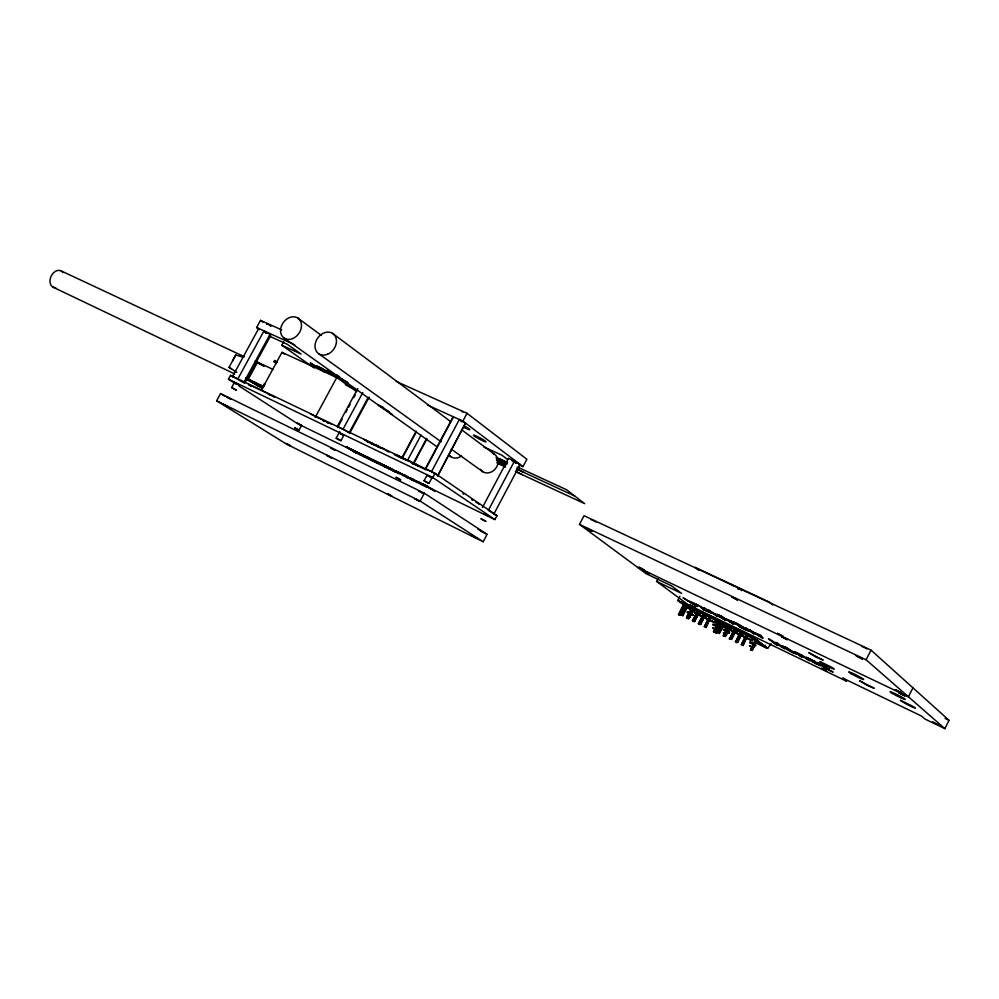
<?xml version="1.0" encoding="UTF-8"?>
<svg xmlns="http://www.w3.org/2000/svg" width="999" height="999" viewBox="0 0 999 999"><rect width="100%" height="100%" fill="white"/><g stroke="black" fill="none" stroke-linecap="round" stroke-linejoin="round"><path stroke-width="1.5" d="M339.772 431.493L336.163 438.161L340.909 440.746L343.781 435.402L338.911 432.767L342.732 434.99M465.472 423.176L437.712 475.849L465.472 423.176L459.365 419.493L431.518 471.628L425.387 468.693L453.184 416.683M418.069 481.905C419.318 482.892 413.024 479.195 419.83 482.554M508.241 459.053L508.503 458.391L514.46 461.126L520.117 464.523L519.805 465.172M716.233 632.954L713.486 631.518L718.406 621.478L720.779 622.627L716.233 632.954L721.54 623.189L719.18 622.052M752.147 650.474L750.561 649.612L755.544 639.435L756.767 640.022L752.147 650.474L757.504 640.584L756.28 639.997M690.259 609.602L684.165 605.119L685.314 605.681L680.044 615.297L678.496 614.447L683.366 604.532L677.809 600.449L679.957 596.303M680.044 615.297L684.527 605.094L683.366 604.532M656.643 581.418L688.299 604.82L846.603 681.231L842.632 678.021L921.453 716.033L924.974 719.055L944.842 728.646L949.05 720.316L871.028 650.137L584.053 515.721L579.495 524.4L646.178 573.701L671.378 585.764L681.593 593.394L656.643 581.418L658.016 578.783M912.961 687.849L908.428 696.803L637.612 567.357M944.842 728.646L866.108 659.79L871.028 650.137M741.333 644.63L746.503 634.602L747.714 635.177L742.981 645.541L741.333 644.63L746.503 634.602M747.714 635.177L742.981 645.541M748.513 634.402L753.546 638.586L749.55 635.189M765.434 645.242L764.797 646.478L755.169 641.808M726.76 627.097L715.871 618.955L750.823 635.839L767.657 648.314L771.141 643.781M704.357 626.598L709.49 616.708L710.664 617.282L705.993 627.509L704.357 626.598L709.49 616.708M710.664 617.282L705.993 627.509M681.88 602.235L687.287 606.555L716.62 620.416M717.744 632.579L722.901 622.589L724.537 623.501L719.38 633.478L717.744 632.579L719.38 633.478M720.117 629.158L722.901 622.589M718.93 633.154L724.537 623.501M723.476 636.038L728.184 625.749L729.819 626.648M724.125 634.79L728.184 625.749M723.813 635.539L728.983 625.524L730.631 626.435L725.461 636.45L723.813 635.539L725.461 636.45M728.134 628.359L728.983 625.524M725.012 636.113L730.631 626.435M730.943 630.531L731.568 629.308M729.545 638.998L734.265 628.683L735.901 629.595M729.919 638.511L735.089 628.483L736.738 629.395L731.555 639.422L729.919 638.511L731.555 639.422M730.356 638.836L735.089 628.483M732.242 635.514L734.827 630.506M731.118 639.098L736.738 629.395M735.651 641.97L740.371 631.63L742.02 632.542M736.288 640.721L738.873 635.714M736.038 641.495L741.233 631.443L742.881 632.355L737.687 642.407L736.038 641.495L737.687 642.407M735.214 641.645L736.85 642.557L742.881 632.355M681.231 614.772L686.338 604.932L687.961 605.831L682.854 615.684L681.231 614.772L682.854 615.684M682.392 615.347L687.961 605.831M687.287 606.555L715.222 619.742M686.538 617.906L691.633 608.079L692.794 608.641L688.161 618.806L686.538 617.906L688.91 614.56M687.15 617.657L692.27 607.792L693.893 608.691L688.773 618.568L687.15 617.657L688.773 618.568M690.184 612.1L691.633 608.079M690.172 613.061L692.27 607.792M688.336 617.245L690.247 613.561M688.311 618.231L693.893 608.691M694.717 621.465L693.094 620.554L694.717 621.465L699.849 611.575L698.226 610.664L692.457 620.791L697.564 610.938L699.188 611.85M695.142 613.186L696.278 613.736L696.902 612.537M694.193 619.655L698.226 610.664M694.255 620.129L698.089 612.737M692.457 620.791L694.08 621.69L699.849 611.575M700.699 624.375L699.063 623.463L700.699 624.375L705.831 614.46L704.195 613.548L698.388 623.688L703.508 613.823L705.132 614.722M699.512 623.801L704.195 613.548M700.212 623.026L704.045 615.621M698.388 623.688L700.024 624.6L705.831 614.46M242.732 357.13L235.739 355.02L229.033 367.32L231.568 368.981M427.335 474.662L424.051 480.756L426.76 482.367L428.971 483.379L432.217 477.272M514.46 461.126L488.324 510.389L494.043 513.711M493.831 514.148L520.117 464.523M483.166 541.745L487.075 534.353L424.363 493.206L220.567 393.581L216.633 400.786L286.613 444.168L483.166 541.745L420.167 501.073L216.633 400.786M299.063 424.45L494.905 519.592L496.99 515.659L434.99 473.301L230.519 375.349L228.421 379.183L236.263 384.228M518.831 464.685L522.989 466.608L526.885 459.265L467.033 413.299L396.316 381.468M482.405 507.529L508.503 458.391M412.887 464.21L426.685 438.424M413.723 463.474L426.748 439.148M453.134 417.57L425.462 469.355L425.387 468.693M420.167 501.073L424.363 493.206M494.905 519.592L432.754 477.497L434.99 473.301M522.989 466.608L462.874 421.103L467.033 413.299M401.673 458.254L416.208 431.143M402.56 457.554L416.308 431.893M407.205 460.914L421.041 435.089M299.026 430.207L294.705 427.847L299.026 430.207L301.636 425.362L297.365 423.089L298.826 424.001M357.779 388.574L337.312 426.498L343.032 429.233L362.799 392.582M368.144 397.54L349.151 432.779L343.032 429.233M349.538 433.566L369.18 397.127M315.259 417.307L336.775 377.522L281.98 352.347L261.576 389.86M342.12 419.218L337.749 427.31L337.312 426.498M345.754 412.475L347.215 409.777M348.663 407.08L350.125 404.383M353.758 397.639L355.219 394.942M750.936 649.887L755.619 641.233M232.605 360.789L235.739 355.02M259.141 329.295L256.618 327.522L260.527 320.367L281.743 329.907M233.441 377.322L232.605 376.336L258.729 328.459L259.453 329.633M237.849 378.846L264.011 330.856L270.005 334.415L270.692 335.564L244.68 383.291L232.605 376.336M243.893 382.33L270.005 334.415M314.136 367.982L281.83 345.254L283.741 341.758M276.273 363.611L274.026 361.638L274.65 360.502L276.873 362.038M263.599 386.526L264.835 384.253L264.26 383.878L263.024 386.151L263.599 386.526L245.916 377.984M713.873 631.805L715.858 628.146M678.895 614.735L680.868 611.126M231.631 387.562L236.214 390.06L231.631 387.562L234.415 382.467L238.961 384.952L234.378 382.467M728.583 631.905L729.545 632.492L728.596 632.817M383.491 448.826L381.918 447.914M416.533 464.66L414.96 463.736M336.176 438.211L340.909 440.746M590.921 519.555L592.145 519.992M688.049 612.125L688.835 612.462M367.445 441.595L368.406 442.045M724.238 629.695L723.513 629.432L724.587 629.82M729.507 632.542L728.858 632.33M504.945 465.084L501.136 463.886L504.895 466.383M424.076 480.706L428.996 483.341M511.988 460.551L513.211 461.026M741.67 590.696L741.595 590.259M507.067 463.723L506.68 463.886M371.478 443.269L372.714 443.693M377.385 446.166L378.633 446.59M507.317 463.449L504.62 462.599L506.593 464.185M479.07 504.27L478.084 503.421M516.408 463.099L514.935 462.45M692.644 614.747L693.256 614.947L691.857 614.023M411.838 478.783L417.382 482.617L410.177 478.009M713.973 624.675L712.949 624.238L713.885 624.887M327.31 422.902L328.147 423.139M270.304 325.974L271.016 326.161L270.392 325.624M754.732 644.855L755.856 645.267L754.794 644.542M754.869 645.579L755.594 645.766L754.532 645.042M366.708 440.771L364.111 439.373M399.313 456.393L396.69 454.97M861.837 646.415L863.198 646.99M817.307 664.298L820.466 665.759L811.675 661.126L817.294 663.199L814.922 661.413L806.068 657.18L813.91 661.101L815.097 662.025L809.515 659.977L816.695 664.21M461.863 411.526L462.937 412M335.065 450.237L330.956 448.002M410.339 477.972L411.75 478.608M423.139 493.319L418.918 491.021M268.107 393.668L269.043 394.118M270.529 395.067L269.193 394.393M366.271 440.809L367.957 441.533L365.359 440.197M398.813 456.406L400.562 457.155L397.914 455.806M729.894 628.184L730.956 628.533L729.495 627.609M513.349 461.088L512.35 460.951M691.832 614.984L693.006 615.434L690.509 613.861M713.586 624.45L714.447 624.887M724.188 629.595L725.649 630.307M751.348 642.794L750.249 642.419L750.798 642.881M334.178 376.423L336.438 377.197L328.172 371.116L326.423 370.317L328.883 372.54L320.329 367.52L334.528 376.261L326.623 371.978L330.607 374.425M374.001 444.73L371.99 443.618L372.615 444.018M480.094 530.656L480.819 530.931L480.169 530.469M515.122 462.537L516.471 463.024L513.786 461.313M267.632 324.076L266.446 323.676L267.07 324.213M256.618 327.522L294.755 344.83M427.547 405.082L462.874 421.103M269.343 336.126L287.387 344.343L301.136 354.071L281.83 345.254M483.628 446.815L501.985 455.257L507.717 459.565M345.317 384.765L356.643 389.985M507.504 462.475L496.241 457.28L505.819 464.11L497.115 460.102M517.345 467.02L566.595 489.76L584.677 503.658L515.434 471.54M516.945 468.144L519.318 469.243L518.543 468.668M517.607 469.318L523.638 472.34M383.778 407.667L378.284 405.119L389.797 412.537M516.783 469.155L574.725 496.016M516.283 471.628L522.452 474.75M389.66 413.211L392.482 414.523M497.065 463.024L505.544 466.945M255.145 361.064L272.939 369.393M61.001 270.829L244.468 356.768M257.168 362.712L264.223 366.021A9.94 6.206 -64.7 0 0 263.049 365.659M418.431 481.98L419.93 482.717M385.339 467.02L386.513 467.532L378.846 462.749M425.025 486.226L427.41 487.387L421.765 484.353L423.963 485.089L422.565 484.09M693.119 610.401L694.667 611.038L692.582 609.715M727.559 626.61L725.948 625.936L727.384 626.91M579.495 524.4L866.108 659.79M689.41 612.724L687.374 611.825L688.323 612.474M714.16 624.7L716.408 625.824M724.774 629.857L727.035 630.981M751.935 643.069L749.774 642.107L750.686 642.744M363.549 456.431L365.259 457.142L359.378 453.184M688.161 615.846L687.1 615.409L687.724 615.859M725.599 634.377L726.748 634.815L725.724 634.178M738.074 588.361L738.823 588.723M53.172 287.237L234.59 373.888M245.829 379.258L255.682 383.966M246.815 378.896L261.925 388.037L248.351 379.145L257.58 362.212L262.475 365.509M248.813 384.503L266.159 392.819M273.314 396.166L272.09 395.567L274.525 396.965L273.651 396.553M417.32 465.147L415.084 464.085L418.082 465.671L415.846 464.597M310.964 414.31L331.943 424.375M945.079 718.406L949.05 720.316M367.058 441.633L381.106 448.364M386.051 450.699L388.836 452.035M394.28 454.67L403.958 459.315M412.649 463.449L426.073 469.917M228.421 379.183L432.754 477.497M688.985 601.123L694.355 603.221L697.352 606.605L683.054 597.777L696.728 606.368M690.059 601.823L695.004 605.082M496.54 459.827L505.107 465.059M497.502 460.539L500.974 462.387A10.977 0.999 28 0 1 502.822 463.736L498.876 462.787L504.945 466.645M762.387 637.999L748.95 629.482L763.074 638.274L760.788 635.177L754.944 632.879L760.801 636.763M677.809 600.449L751.61 636.101L756.767 640.022M753.683 638.336L723.713 623.851L718.381 619.855L723.588 624.1L753.546 638.586M494.193 514.298L496.99 515.659M694.492 612.424L715.471 622.589M719.655 624.612L725.249 627.322M730.394 629.807L752.409 640.471M696.091 613.311L716.445 623.176M719.168 624.487L725.948 627.772M731.992 630.706L751.485 640.147M755.669 642.17L766.083 647.789L756.355 643.069M729.769 629.969L732.105 631.093L729.757 629.345M698.313 614.947L714.56 622.827M719.979 625.449L725.399 628.071M734.14 632.305L738.298 634.328M741.083 635.664L752.197 641.058M347.415 447.377L360.04 453.509M361.888 454.408L360.764 453.858L369.155 459.165M362.849 454.87L393.731 469.867L398.501 473.014M423.913 484.515L422.727 483.941L434.852 491.096L427.734 487.062M425.224 485.164L427.859 486.438M300.936 425.099L299.375 424.3M350.162 449.013L352.535 450.162L351.311 449.275M371.441 459.34L373.863 460.514L372.664 459.64M388.099 467.432L390.559 468.631L389.385 467.757M428.509 486.863L424.563 484.952L427.085 486.625M351.049 449.55L355.169 452.085M372.315 459.89L376.436 462.412M388.986 467.982L395.017 471.69L391.758 469.205M399.488 473.901L353.346 451.473L346.004 446.69L355.919 452.734M402.147 475.199L403.296 475.761M406.356 477.247L407.517 477.809L402.772 474.675M420.417 484.078L421.578 484.652L414.398 480.119M723.039 635.714L724.225 636.288M729.108 638.673L730.306 639.26M678.496 614.447L679.645 615.009M713.486 631.518L715.846 632.667M750.561 649.612L751.772 650.199M230.444 399.076L229.42 398.564M359.79 453.908L354.67 450.899M481.493 531.605L487.075 534.353M691.932 609.378L690.222 608.828M718.706 622.789L715.346 620.816L718.868 622.464M405.869 475.774L404.395 475.049L413.948 480.806L406.743 476.223M378.122 462.287L381.031 463.861M422.652 493.094L419.205 491.208M334.615 450.037L333.479 449.45M751.772 642.944L752.597 643.393M714.859 625.024L715.621 625.411M689.223 612.587L690.034 613.036M725.986 631.056L723.288 629.87L723.8 630.332M689.722 613.448L687.125 612.312L687.674 612.787M724.824 633.703L723.264 633.004L724.7 633.915M592.807 520.304L594.243 521.041M688.998 616.558L690.509 617.22L688.598 616.071M412.437 479.07L413.823 479.782M360.102 454.17L363.848 456.418L358.042 453.284M863.998 647.377L864.834 647.789M418.206 466.009L417.095 465.422M462.987 493.818L463.711 494.193M513.923 461.376L516.72 463.049M752.559 643.331L754.12 644.168M714.672 628.771L712.674 627.847L714.56 628.995M475.949 502.247L477.36 502.997M424.3 485.976L420.641 483.091M477.922 529.233L479.133 529.882M411.95 462.962L411.039 462.45M405.894 460.002L404.995 459.49M401.223 457.792L399.138 456.618M413.037 479.258L416.108 481.031M268.194 324.35L269.917 325.324M382.105 448.276L385.052 449.837M228.833 397.939L226.835 397.09M739.597 589.123L741.033 589.909M412.425 462.962L408.104 460.464M403.259 458.329L406.368 459.99M379.545 447.202L375.237 444.717M370.567 442.657L373.626 444.305M409.59 461.238L411.089 462.05M376.698 445.479L378.184 446.278M755.831 640.347L752.172 638.686L754.245 639.947M753.858 644.667L749.65 642.807M716.32 625.811L716.957 626.161M716.907 626.723L712.849 624.937M690.684 613.374L691.508 613.773M420.454 482.879L422.09 483.803M228.821 398.239L227.21 397.327M400.174 473.214L403.234 474.7L398.738 472.265L399.65 472.914M401.123 457.579L401.91 458.066M378.858 447.09L377.897 446.516M332.854 449.125L331.268 448.201M727.534 631.88L729.282 632.991M691.308 613.711L692.17 614.16M688.473 612.624L689.135 612.999M229.42 398.264L230.819 399.088M737.512 588.648L738.186 589.035M727.796 631.38L728.458 631.768M727.584 631.318L728.995 632.092M865.621 648.214L866.87 648.963M364.985 456.343L367.182 457.617L365.572 456.193M373.788 461.413L366.895 456.843M506.805 462.375L500.162 459.34L506.306 462.337A8.866 0.812 27.9 0 1 506.98 462.799M365.159 456.543L372.527 460.801M431.518 471.628L437.687 475.212M265.185 332.005L266.983 333.229M265.472 332.155L267.045 333.204M496.341 457.642L504.245 463.386M594.929 521.428L595.978 522.077M687.924 612.3L688.773 612.749M272.964 396.241L270.292 394.717L271.266 395.429M383.916 465.097L393.768 471.116M367.27 457.018L377.147 463.037M347.24 447.29L357.118 453.271L352.547 449.875M385.189 465.721L394.717 471.578M368.519 457.629L378.371 463.598L373.926 460.252M220.567 393.581L224.513 396.054M323.951 371.728L310.214 362.887L325.187 372.29M229.033 367.32L236.863 372.365M238.873 385.914L297.665 423.776M230.519 375.349L233.117 377.035M380.257 406.031L382.742 407.642M385.214 409.253L388.923 411.663M248.464 384.503L251.411 386.426M267.482 393.456L270.092 395.154M359.165 453.833L360.939 454.995M354.807 451.173L357.33 452.822M360.189 454.695L360.851 455.119M254.408 382.142L263.087 387.837M245.941 378.221L258.304 386.301M384.078 465.384L390.072 469.33M381.743 464.048L388.936 468.768M260.689 385.139L263.162 386.763M382.105 465.284L374.762 460.664M376.148 461.563L384.99 466.645M381.318 464.96L381.98 465.397M403.833 475.087L412.987 480.482L404.595 475.337M396.166 471.053L399.363 473.164M396.203 471.278L398.589 472.839M323.039 420.691L323.976 421.303M430.606 488.336L431.256 488.773M369.455 441.908L370.229 442.432M461.213 421.128L462.025 421.778L461.126 421.128M402.172 457.592L402.947 458.104M471.653 499.575L472.702 500.287M274.026 361.638L276.261 363.161M281.98 352.347L284.528 354.133M336.775 377.522L356.668 391.633M260.527 320.367L263.037 322.153M284.29 338.199L437.3 447.015M448.676 455.107L451.211 456.905M318.906 353.871L441.171 441.808M451.248 449.063L482.767 471.728M715.047 632.379L719.592 622.052L714.235 618.044M690.184 609.265L679.432 601.348L713.486 617.807L726.236 627.322M693.843 611.95L696.278 613.736M297.69 317.944L321.428 335.452M736.85 642.557L741.233 631.443M682.991 603.046L686.313 605.494M496.965 462L500.437 464.572M503.596 463.099L505.906 464.81M496.903 459.065L500.199 461.513M496.453 459.165L498.638 460.789M720.354 622.627L726.236 627.01M516.133 470.217L517.082 470.929M332.492 333.329L450.749 421.653M461.963 430.02L494.33 454.195M714.472 618.818L711.238 616.408L716.495 620.666M702.659 608.453L704.482 609.827L700.724 607.529M757.504 640.584L767.657 648.314M698.588 570.142L695.029 567.307L769.18 602.022L772.702 604.957M731.63 584.44L733.903 586.301M274.65 360.502L276.885 362.487M256.855 384.303A9.94 6.206 -64.7 0 1 254.67 383.279M55.744 287.7A9.091 6.593 -64.7 0 1 51.124 276.174A9.091 6.593 -64.7 0 1 62.962 272.552M492.732 453.434A10.502 8.979 -53.6 0 1 495.554 468.606A10.502 8.979 -53.6 0 1 480.307 469.218M461.588 455.919A10.377 8.754 -54 0 1 449.875 455.819M465.01 426.336A7.243 0.712 28.1 0 1 469.88 429.77A7.243 0.712 28.1 0 1 463.686 427.222M781.63 636.75L787.137 639.635L781.63 636.75M782.205 645.729L786.762 649.425L794.38 653.446L782.205 645.729M711.775 613.299L703.621 609.69L702.934 609.178L709.665 612.25L696.078 604.045L704.695 609.053L703.92 607.829L706.181 608.903L711.775 613.299M719.23 615.184L719.043 616.371L725.973 620.454L713.873 613.523L717.956 616.595L716.021 615.659L708.578 610.064L717.045 615.184L716.907 614.073L719.23 615.184M396.153 477.36L400.624 479.795L396.153 477.36M796.715 654.22L784.952 646.815L796.715 654.22M856.243 655.819L862.524 659.015L856.243 655.819M749.5 645.779L753.021 647.602L749.5 645.779M427.16 475.237L432.067 477.872L427.16 475.237M820.104 661.788C835.239 671.628 842.319 671.553 820.104 661.788M899.038 692.894L904.882 695.878L899.038 692.894M414.635 498.688L419.543 501.323L414.635 498.688M586.363 528.221L591.845 531.131L586.363 528.221M808.765 652.622L816.195 657.23L823.201 660.089L808.765 652.622M481.106 518.831L485.751 521.303L481.106 518.831M859.727 680.819L867.157 685.414L874.212 688.286L859.727 680.819M794.53 651.598L800.074 656.181L802.135 657.167L796.64 652.784L809.54 660.739L802.721 655.544L794.53 651.598M639.073 567.257L644.218 569.992L639.073 567.257M643.968 570.891L649.1 573.601L643.968 570.891M895.454 689.76L901.298 692.782L895.454 689.76M900.461 700.386C913.748 709.215 926.223 712.162 900.461 700.386M689.922 604.919L694.755 607.479L689.922 604.919M932.791 722.115L938.248 724.937L932.791 722.115M746.49 630.069L739.522 626.81C762.162 638.723 737.137 622.527 732.929 621.778L741.308 626.098L746.49 630.069M484.065 513.673L488.661 516.158L484.065 513.673M777.509 633.391L782.941 636.263L777.509 633.391M222.677 404.058L227.198 406.531L222.677 404.058M731.755 596.915L737.487 599.999L731.755 596.915M472.302 535.839L476.898 538.324L472.302 535.839M821.428 668.356L826.51 671.053L821.428 668.356M286.313 443.531L290.559 445.854L286.313 443.531M387.4 493.693L391.77 496.091L387.4 493.693M326.885 455.407L331.468 457.954L326.885 455.407M266.408 333.117L265.422 332.655L266.408 333.117M318.993 366.908L317.32 366.146L319.081 367.57L315.884 366.109L325.537 372.377L318.993 366.908M331.543 372.664L330.032 371.965L340.209 379.195L341.708 379.882L336.126 375.924L347.939 382.754L340.909 378.559L338.299 375.761L336.501 374.937L338.886 377.347L331.543 372.664M722.065 616.545L719.879 615.496L733.428 624.05L722.065 616.545M731.48 621.078L725.848 618.868L734.078 624.3L731.48 621.078M747.14 628.608L745.129 627.647L754.282 634.09L747.14 628.608M770.466 639.835L768.431 638.861L775.399 644.268L777.422 645.242L774.225 642.757L784.814 648.813L777.921 643.418L775.873 642.444L778.983 644.855L770.466 639.835M826.648 666.857L817.507 662.462L824.063 667.719L833.129 672.09L825.561 668.244L823.176 666.333L829.457 669.355L820.216 663.96L827.247 667.344L826.648 666.857M736.3 623.801L734.327 622.839L741.133 627.484L736.3 623.801M892.444 693.481A8.541 0.637 26.9 0 0 905.082 699.487A8.541 0.637 26.9 0 0 895.454 693.793A8.541 0.637 26.9 0 0 892.444 693.481M851.235 673.726A8.367 0.624 27 0 0 863.511 679.57A8.367 0.624 27 0 0 853.908 673.888A8.367 0.624 27 0 0 851.235 673.726M327.535 354.283A12.325 9.778 -54 0 0 333.991 334.528A12.325 9.778 -54 0 0 315.672 342.058A12.325 9.778 -54 0 0 327.535 354.283M292.695 338.549A12.15 9.503 -54.3 0 0 299.138 319.118A12.15 9.503 -54.3 0 0 281.219 326.598A12.15 9.503 -54.3 0 0 292.695 338.549M475.112 436.613A7.13 0.687 28 0 0 485.726 441.883A7.13 0.687 28 0 0 478.209 436.95A7.13 0.687 28 0 0 475.112 436.613"/></g></svg>
